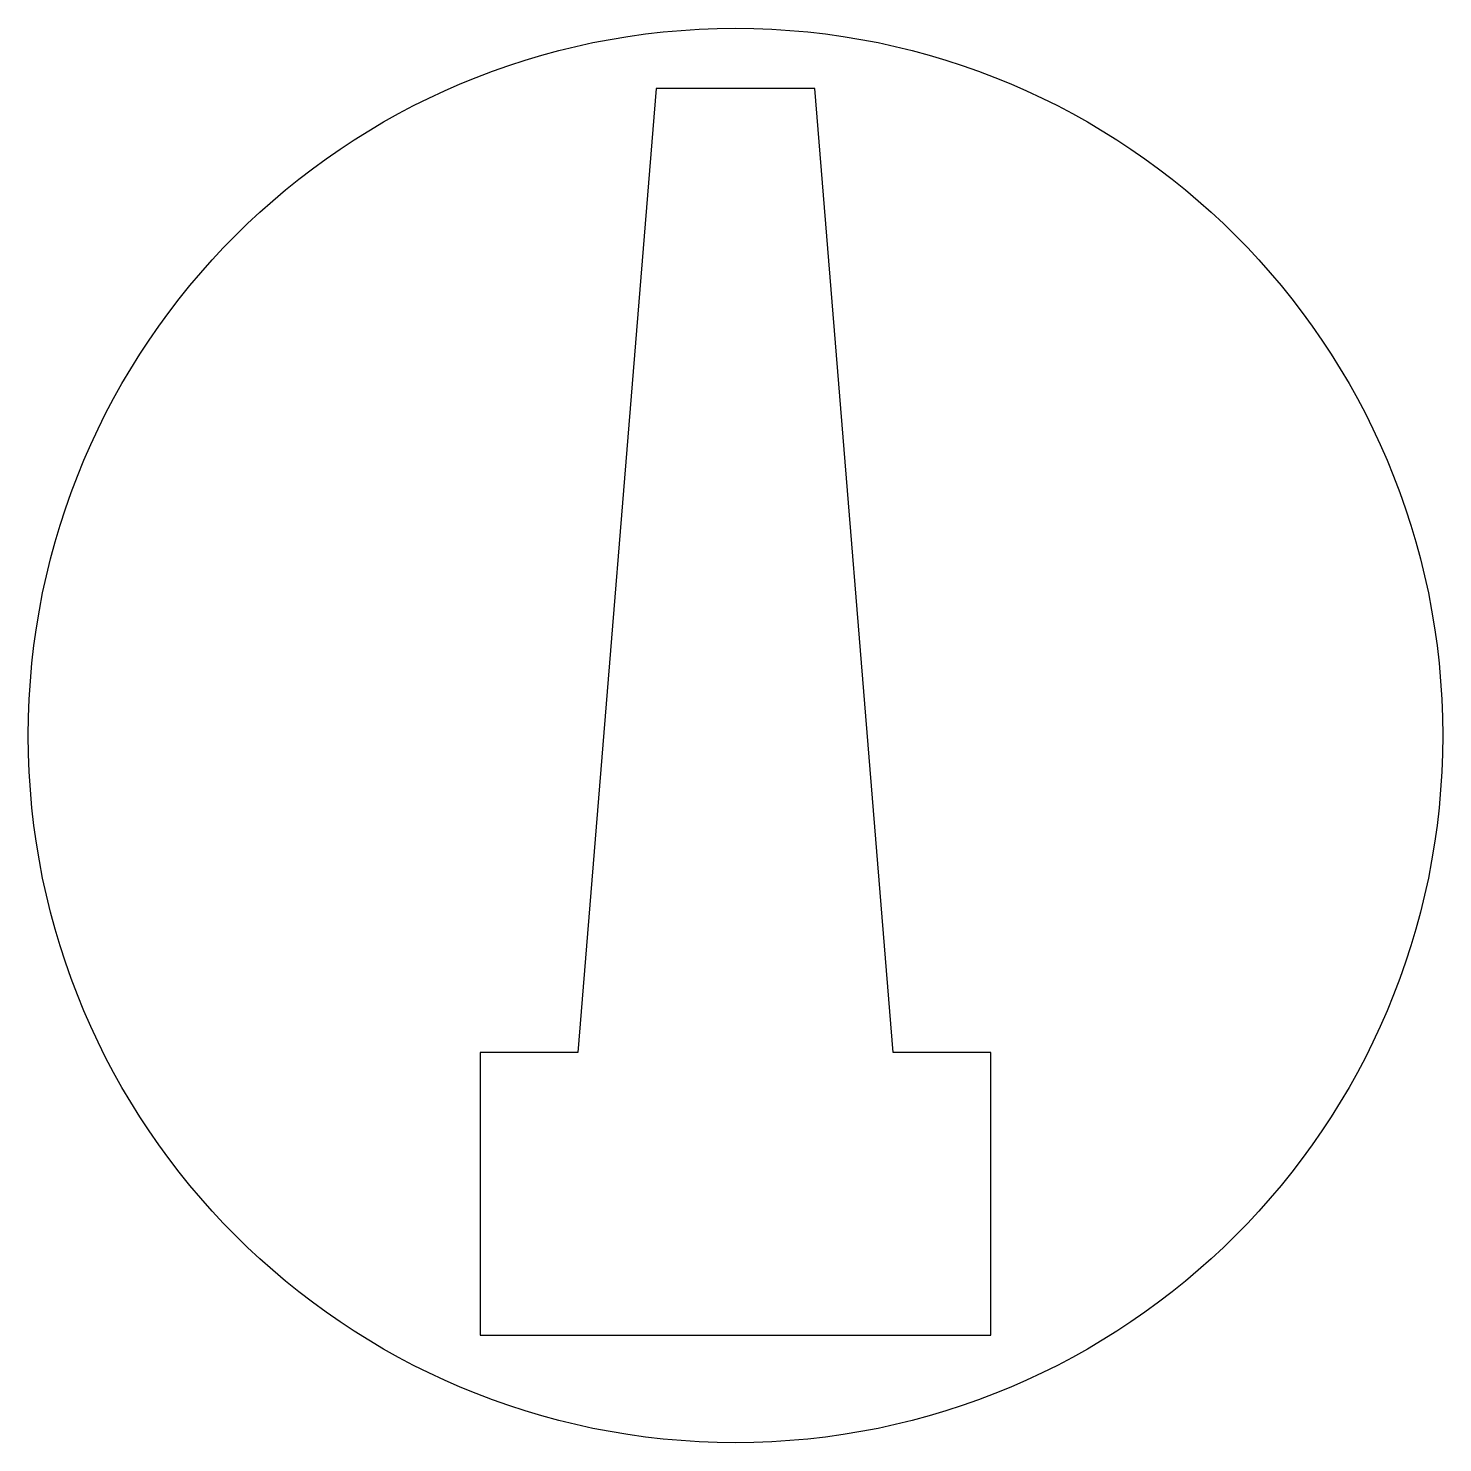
# Model space of a CAD drawing. Header units: metres. Extents: x -1.8 to 1.8, y -1.8 to 1.8.
import ezdxf

# ---------------------------------------------------------------- set-up
doc = ezdxf.new("R2010")
doc.units = ezdxf.units.M

msp = doc.modelspace()

# ---------------------------------------------------------------- linework, layer by layer
msp.add_lwpolyline([(0.4016, -0.8066), (0.2016, 1.6469), (-0.2016, 1.6469), (-0.4016, -0.8066), (-0.65, -0.8066), (-0.65, -1.5266), (0.65, -1.5266), (0.65, -0.8066)], close=True)
msp.add_circle((0, 0), 1.8)

doc.saveas('drawing.dxf')
